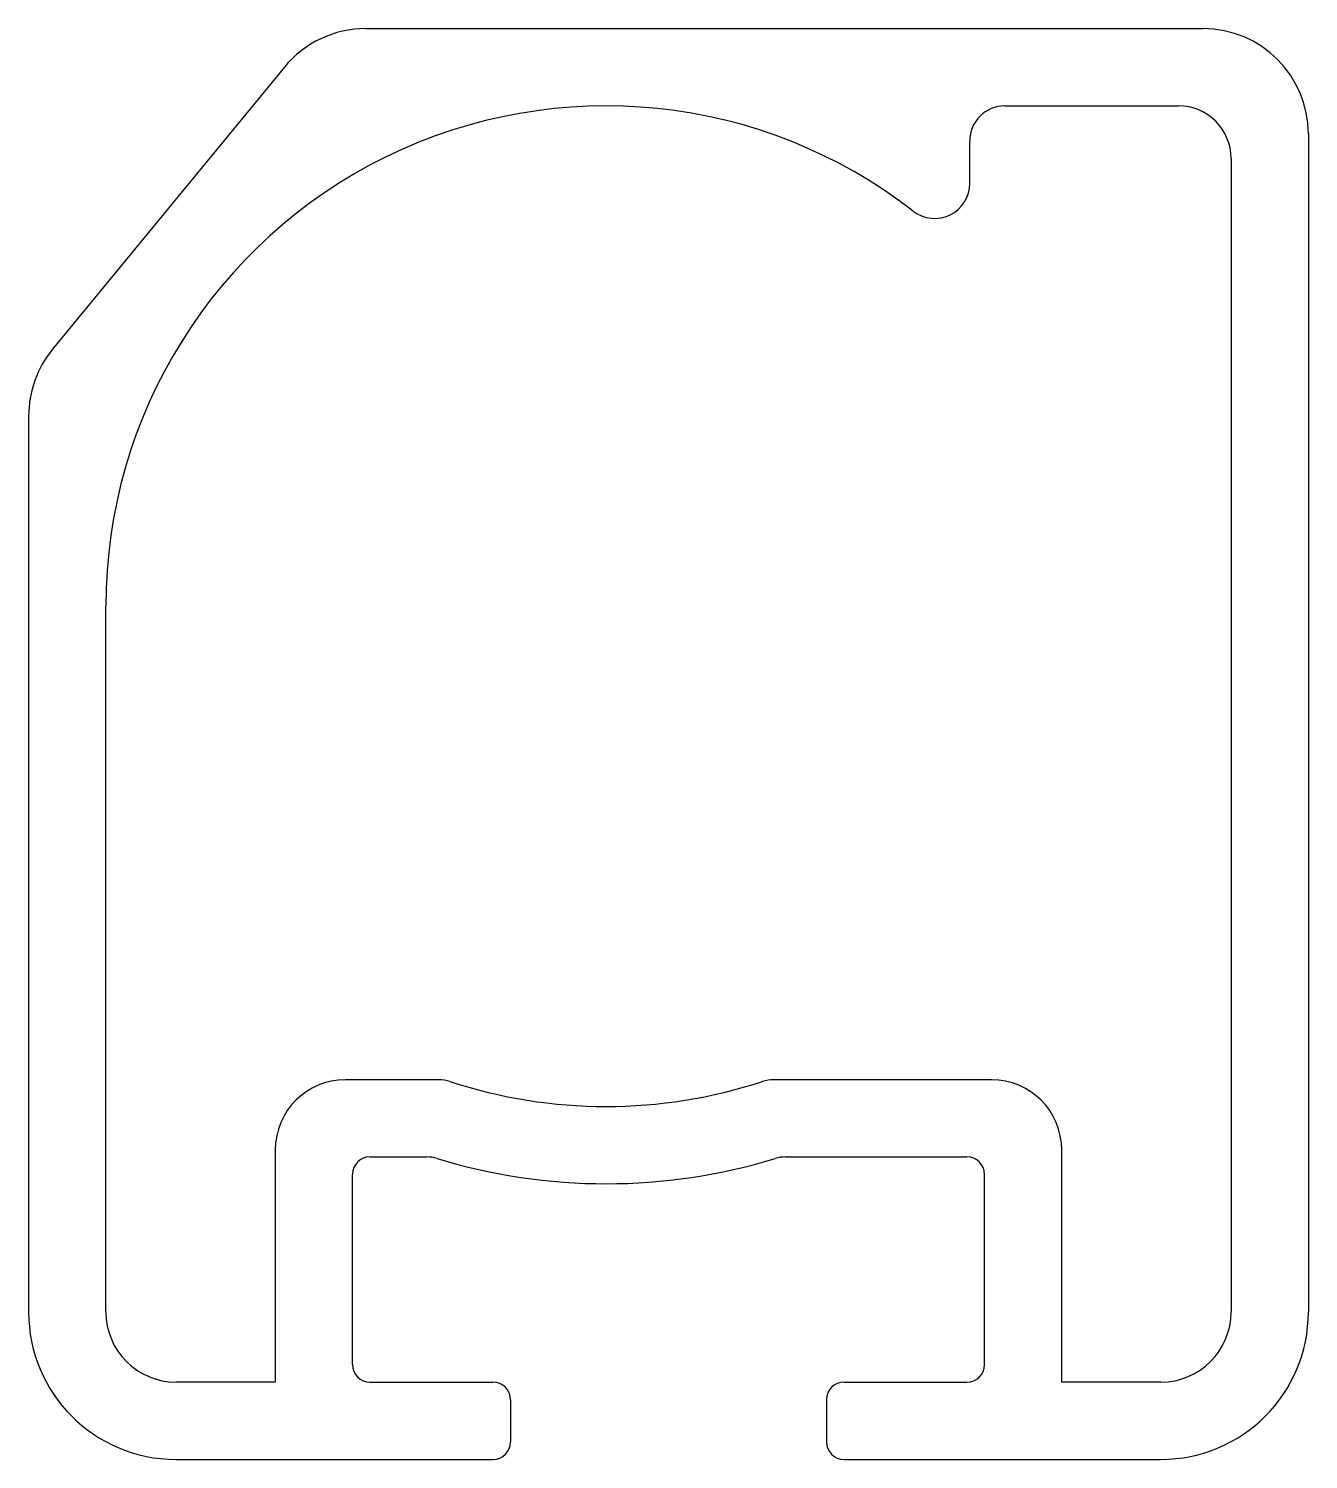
# Model space of a CAD drawing. Extents: x 2507 to 2543.5, y 1473.6 to 1514.3.
import ezdxf

# ---------------------------------------------------------------- set-up
doc = ezdxf.new("R2010")
doc.units = 0
doc.layers.get('0').update_dxf_attribs({"linetype": 'CONTINUOUS'})

msp = doc.modelspace()

# ---------------------------------------------------------------- linework, layer by layer
for p, q in [((2516.61, 1514.318), (2540.457, 1514.318)), ((2514.292, 1513.222), (2507.689, 1505.186)), ((2534.812, 1512.118), (2539.757, 1512.118)), ((2533.812, 1509.911), (2533.812, 1511.118)), ((2543.457, 1511.318), (2543.457, 1477.768)), ((2541.257, 1510.618), (2541.257, 1477.768)), ((2507.007, 1503.281), (2507.007, 1477.768)), ((2509.207, 1477.768), (2509.207, 1497.868)), ((2518.69, 1484.382), (2516.032, 1484.382)), ((2534.432, 1484.382), (2528.225, 1484.382)), ((2514.032, 1482.382), (2514.032, 1475.768)), ((2516.732, 1482.182), (2518.349, 1482.182)), ((2528.565, 1482.182), (2533.732, 1482.182)), ((2536.432, 1475.768), (2536.432, 1482.382)), ((2516.232, 1476.268), (2516.232, 1481.682)), ((2534.232, 1476.268), (2534.232, 1481.682)), ((2514.032, 1475.768), (2511.207, 1475.768)), ((2516.732, 1475.768), (2520.232, 1475.768)), ((2530.232, 1475.768), (2533.732, 1475.768)), ((2539.257, 1475.768), (2536.432, 1475.768)), ((2520.732, 1475.268), (2520.732, 1474.068)), ((2529.732, 1475.268), (2529.732, 1474.068)), ((2511.207, 1473.568), (2520.232, 1473.568)), ((2530.232, 1473.568), (2539.257, 1473.568))]:
    msp.add_line(p, q)
for centre, radius, start, end in [((2516.61, 1511.318), 3, 90, 140.5922), ((2540.457, 1511.318), 3, 0, 90), ((2523.457, 1497.868), 14.25, 52.1603, 180), ((2534.812, 1511.118), 1, 90, 180), ((2539.757, 1510.618), 1.5, 0, 90), ((2532.812, 1509.911), 1, 232.1603, 0), ((2510.007, 1503.281), 3, 140.5922, 180), ((2516.032, 1482.382), 2, 90, 180), ((2518.69, 1483.382), 1, 71.7834, 90), ((2523.457, 1497.868), 14.25, 251.7834, 288.2166), ((2528.225, 1483.382), 1, 90, 108.2166), ((2534.432, 1482.382), 2, 0, 90), ((2516.732, 1481.682), 0.5, 90, 180), ((2518.349, 1481.182), 1, 72.9795, 90), ((2523.457, 1497.868), 16.45, 252.9795, 287.0205), ((2528.565, 1481.182), 1, 90, 107.0205), ((2533.732, 1481.682), 0.5, 0, 90), ((2511.207, 1477.768), 4.2, 180, 270), ((2511.207, 1477.768), 2, 180, 270), ((2539.257, 1477.768), 2, 270, 0), ((2539.257, 1477.768), 4.2, 270, 0), ((2516.732, 1476.268), 0.5, 180, 270), ((2533.732, 1476.268), 0.5, 270, 0), ((2520.232, 1475.268), 0.5, 0, 90), ((2530.232, 1475.268), 0.5, 90, 180), ((2520.232, 1474.068), 0.5, 270, 0), ((2530.232, 1474.068), 0.5, 180, 270)]:
    msp.add_arc(centre, radius, start, end)

doc.saveas('drawing.dxf')
